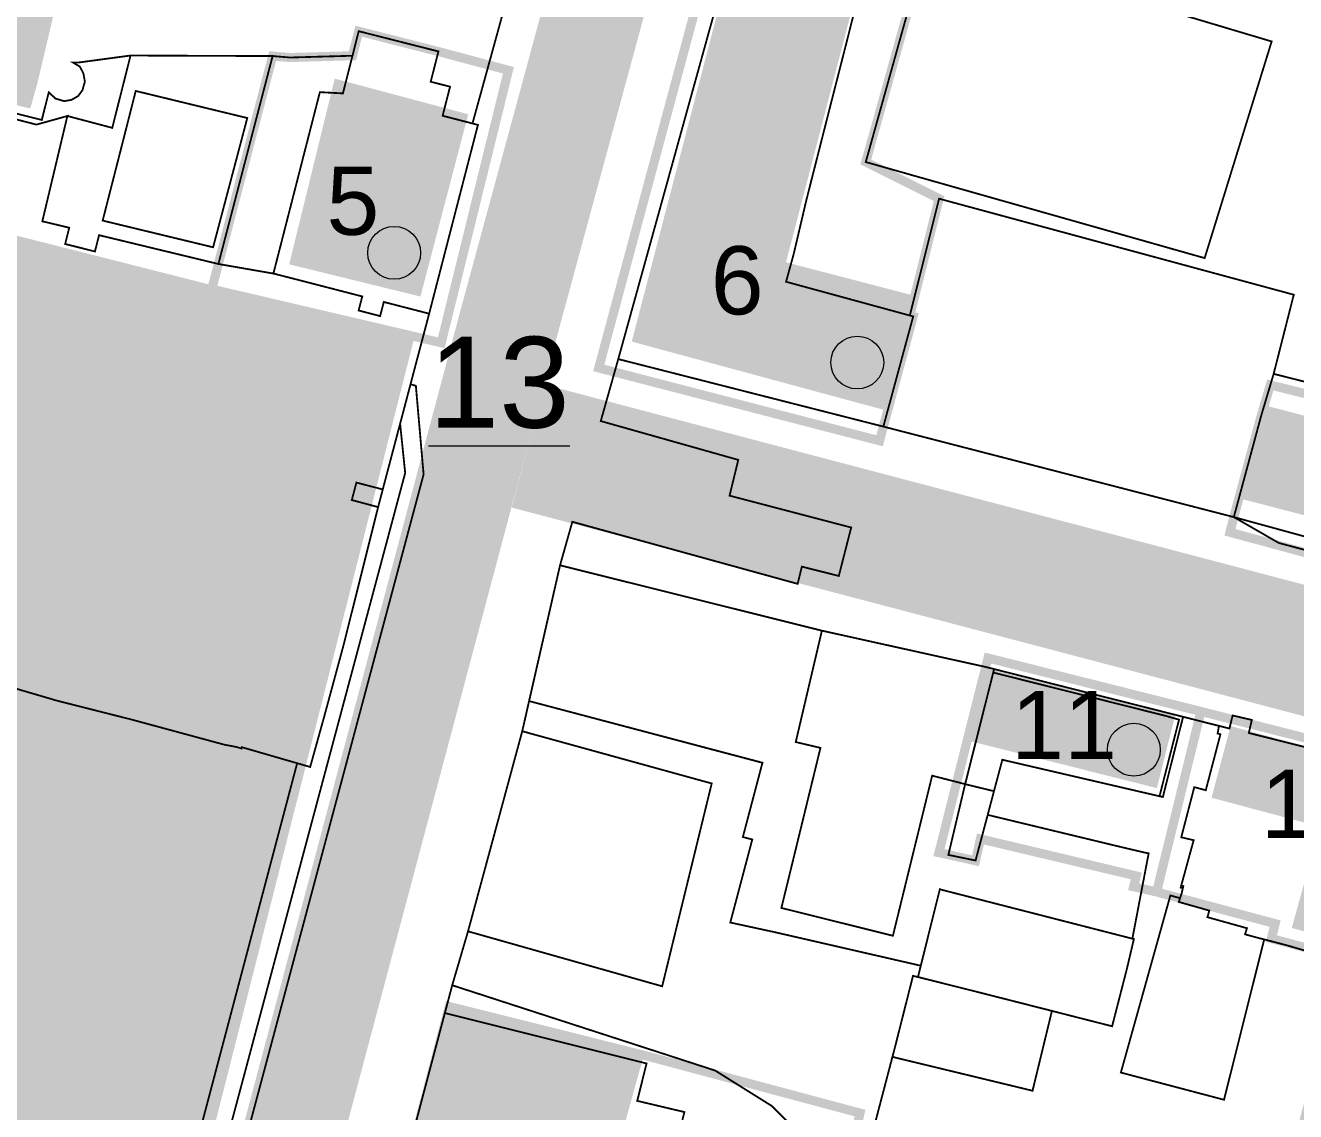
# Model space of a CAD drawing. Header units: millimetres. Extents: x 21689 to 31331, y 37531 to 43751.
# Drawn here: x 25826.6 to 25966.4, y 42574.4 to 42694 of the extents above; entities that cross this region are included whole.
import ezdxf

# ---------------------------------------------------------------- set-up
doc = ezdxf.new("R2010")
doc.units = ezdxf.units.MM
doc.linetypes.add('g5_084', pattern=[0.4, 0.2, -0.2])
doc.layers.add('0.1 ОКН', color=1, linetype='Continuous', lineweight=9, transparency=0.4)
doc.layers.add('00 Дороги', color=252, linetype='Continuous', lineweight=9, transparency=0.2)
for name, color, linetype, lineweight in [('00 границы ОКН', 1, 'Continuous', 40), ('00 номер ОКН', 7, 'Continuous', 15), ('00 Разраб границы', 5, 'g5_084', 50), ('CONTUR', 150, 'Continuous', 9)]:
    doc.layers.add(name, color=color, linetype=linetype, lineweight=lineweight)
doc.layers.add('00 Парки и скверы', color=114, linetype='Continuous', lineweight=9, true_color=0x00a945, transparency=0.5)
doc.layers.add('25. ценная историческая застройка сов пер', color=92, linetype='Continuous', lineweight=0, true_color=0x19df16)
doc.styles.get("Standard").update_dxf_attribs({"font": 'arial.ttf'})

# ---------------------------------------------------------------- blocks, each defined once
blk = doc.blocks.new('участки все')
at = {"layer": 'CONTUR', "const_width": 0.2}
for points in [[(2830.318519750003, 5069.194463699997), (2941.102852750002, 5040.67793844), (2944.507395340003, 5041.625817929999), (2941.749944180003, 5030.037939429996), (2944.70917007, 5029.332623309979), (2944.261710290001, 5027.539459239997), (2947.539180000004, 5026.71926939), (2947.996637530003, 5028.51228037), (2961.12819548, 5025.341190029998), (2967.18212854, 5024.288486579979), (2969.602700890002, 5023.671418859979), (2976.963629860002, 5021.768696249979), (2976.559988130001, 5020.224863509997), (2978.930571730002, 5019.608561239998), (2979.334366530002, 5021.162391709993), (2984.324711780002, 5019.875971440001), (2979.218515480003, 5000.53399099), (2976.320041650001, 5001.288377049998), (2975.810605530002, 4999.366160949998), (2978.708773210001, 4998.591779419999), (2974.90628526, 4983.40987217), (2972.807636270001, 4975.661939629979), (2971.23087041, 4969.996033969998), (2969.797165830001, 4970.407989359999), (2963.704112650001, 4972.171296989996), (2963.671976310001, 4972.031787859982), (2963.054718710002, 4972.211240409983), (2961.80821575, 4972.440327959979), (2951.630324920003, 4975.19618839), (2943.352358460001, 4977.292952949996), (2923.252489350002, 4983.190759389996)], [(2830.318519750003, 5069.194463699997), (2941.690682010002, 5041.188942269997), (2942.457209330001, 5044.22723159998), (2943.196783480002, 5043.545901779981), (2944.142435730002, 5043.261419989998), (2944.954549030001, 5043.398986499997), (2945.690966680002, 5043.817714419994), (2946.1608131, 5044.460525859999), (2946.435297150001, 5045.406331189996), (2946.269268240001, 5046.318881139995), (2945.870688890002, 5047.064990369996), (2945.11759613, 5047.516525219995), (2945.71746063, 5047.507340309981), (2951.459331550003, 5048.279430189992), (2951.459331550003, 5048.279430189992), (2967.09855431, 5048.219969519996), (2969.016130520002, 5048.06060718), (2975.88917096, 5048.255372179999), (2976.57051156, 5050.954962689996), (2985.34652698, 5048.730569749998), (2984.495425330002, 5045.39357321), (2986.627134640002, 5044.850928939996), (2985.808169390002, 5041.653441520001), (2989.095177220003, 5040.80310533), (2994.813132830001, 5061.565729809983)], [(3017.130927980001, 5058.143981129994), (3005.138349380002, 5014.877242659998), (3003.213900270003, 5008.056651429994), (3018.34862031, 5003.784881759995), (3017.388356870001, 4999.849551829997), (3030.77480227, 4996.344557509997), (3029.413193590001, 4991.015361219994), (3025.348811600001, 4992.037601009993), (3024.879825790002, 4990.144766029996), (3000.084190400001, 4996.974478529999), (2998.730847950003, 4992.185159789995), (2994.571281860001, 4973.928694719994), (2988.604094900002, 4951.909874539997), (2986.863232460001, 4945.976479279998), (2979.486947310001, 4918.139184059997)], [(2955.285921220002, 4895.879540750001), (2983.71383543, 5002.185175339997), (2982.863008970002, 5011.928285039997), (2982.27589773, 5012.117276139994), (2984.324711780002, 5019.875971440001), (2989.692745420001, 5040.643954330001), (2989.095177220003, 5040.80310533), (2994.813132830001, 5061.565729809998)], [(3090.886322680002, 4969.633948439994), (3074.538970270002, 4973.734281669996), (3074.870943670001, 4975.169210499997), (3072.75846483, 4975.66155941), (3072.40649595, 4974.226936739993), (3045.679615839999, 4980.976216759998), (3027.55098013, 4984.993824059995), (2998.730847950003, 4992.185159789995), (3000.084190400001, 4996.974478529999), (3024.879825790002, 4990.144766029996), (3025.348811600001, 4992.037601009993), (3029.413193590001, 4991.015361219994), (3030.77480227, 4996.344557509997), (3017.388356870001, 4999.849551829997), (3018.34862031, 5003.784881759995), (3003.213900270003, 5008.056651429994), (3005.138349380002, 5014.877242659998), (3005.138349380002, 5014.877242659998), (3034.31487844, 5007.450446439994), (3072.892684270002, 4997.489683759996), (3077.83915235, 4994.643923099997), (3085.956080480003, 4992.479623969994)], [(2931.675867919999, 4900.461076399995), (2953.78917855, 4898.05247605998), (2981.686284130003, 5002.346221339998), (2981.129245400003, 5007.76479620998), (2982.27589773, 5012.11727613998), (2982.27589773, 5012.11727613998), (2982.863008970002, 5011.928285039997), (2983.71383543, 5002.185175339997), (2955.285921220002, 4895.879540750001), (2931.675092470003, 4898.45107102998)], [(3033.42252995, 4930.883472519999), (3035.312956680002, 4938.094587729996), (3035.546377900002, 4938.971021049997), (3037.579480960002, 4947.009958509996), (3038.127519670001, 4946.881566279997), (3038.436589010002, 4948.126844379999), (3038.436589010002, 4948.126844379999), (3022.432725729999, 4951.801914379998), (3017.46915931, 4952.877921879998), (3019.889017870002, 4962.01094706), (3018.85323302, 4962.28680858), (3021.008299560003, 4970.453879919994), (2995.32209931, 4977.247226649997), (2994.571281860001, 4973.928694719994), (3015.423427180002, 4968.179372639999), (3009.971684030003, 4945.862658979997), (2988.604094900002, 4951.909874539997), (2986.863232460001, 4945.976479279998), (2986.056408870001, 4942.918806959998), (3008.251619980001, 4937.368924119997), (3007.228615340002, 4933.254553089994), (3012.41983377, 4932.025058899998), (3011.68483147, 4929.086288069993)], [(3084.86384881, 4948.575988059994), (3078.731265630002, 4950.369900389997), (3076.23117118, 4951.018185329995), (3071.81100668, 4933.375718659998), (3060.45675306, 4936.369590889997), (3065.90516445, 4955.85632947), (3066.970636239999, 4955.56001329), (3067.15932106, 4956.12712895), (3067.277409400002, 4956.655325209998), (3067.03838215, 4956.718985549997), (3067.101889410002, 4956.94801506), (3068.46829053, 4961.937134759995), (3067.103192750001, 4962.25803882), (3068.5376936, 4967.776120159993), (3069.802507820001, 4967.436751399997), (3071.416767400002, 4973.592085579999), (3071.108062150001, 4973.676812959995), (3071.25089146, 4974.514632939994), (3067.306176570001, 4975.51504002), (3065.081173549999, 4966.699035149999), (3064.712328780002, 4966.774683269999), (3047.413659240003, 4970.789581829995), (3046.490737260003, 4967.33368435), (3045.800777330001, 4964.724226909996), (3060.506617390001, 4961.179032059998), (3063.0076304, 4960.590733459998), (3063.516137350001, 4960.492946749997), (3061.722309630001, 4951.100335119998), (3061.891658870001, 4951.057741819997), (3061.11100162, 4947.749667389995), (3059.494752390001, 4941.464362349994), (3044.57278884, 4945.262867679994), (3038.127519670001, 4946.881566279997), (3037.579480960002, 4947.009958509996), (3035.546377900002, 4938.971021049997), (3033.42252995, 4930.883472519999)], [(3084.86384881, 4948.575988059994), (3078.731265630002, 4950.369900389997), (3076.23117118, 4951.018185329995), (3075.484096240002, 4951.209625569994), (3074.129761620003, 4951.580365199996), (3074.330128040001, 4952.257302899997), (3069.98856518, 4953.463787679996), (3070.189697000002, 4954.190714079995), (3066.834236300001, 4955.142098299999), (3066.970636239999, 4955.56001329), (3067.15932106, 4956.12712895), (3067.330918920001, 4956.884507799994), (3067.101889410002, 4956.94801506), (3068.46829053, 4961.937134759995), (3067.103192750001, 4962.25803882), (3068.5376936, 4967.776120159993), (3069.802507820001, 4967.436751399997), (3071.416767400002, 4973.592085579999), (3071.108062150001, 4973.676812959995), (3071.108062150001, 4973.676812959995), (3071.25089146, 4974.514632939994), (3072.40649595, 4974.226936739993), (3072.75846483, 4975.66155941), (3074.870943670001, 4975.169210499997), (3074.538970270002, 4973.734281669996), (3090.886322680002, 4969.633948439994)]]:
    blk.add_lwpolyline(points, dxfattribs=at)
for points in [[(3039.236458340001, 5061.105535959999), (3077.054069860002, 5049.826396949996), (3069.67902493, 5025.989123899999), (3032.38057651, 5036.560305719999), (3039.236458340001, 5061.105535959999)], [(3034.31487844, 5007.450446439994), (3037.60047713, 5019.57024003), (3023.608762490003, 5023.384505229994), (3024.456036840002, 5026.471557999997), (3025.846673300002, 5032.390314709999), (3028.56004724, 5043.058857889999), (3029.19818204, 5045.549107849998), (3030.325910750002, 5049.971877479999), (3031.390438350002, 5054.185613039997), (3017.130927980001, 5058.143981129994), (3005.138349380002, 5014.877242659998), (3034.31487844, 5007.450446439994)], [(2967.18212854, 5024.288486579979), (2969.602700890002, 5023.671418859979), (2976.963629860002, 5021.768696249979), (2976.559988130001, 5020.224863509997), (2978.930571730002, 5019.608561239998), (2979.334366530002, 5021.162391709993), (2984.324711780002, 5019.875971440001), (2989.692745420001, 5040.643954330001), (2985.808169390002, 5041.653441520001), (2986.627134640002, 5044.850928939996), (2984.495425330002, 5045.39357321), (2985.34652698, 5048.730569749998), (2976.57051156, 5050.954962689996), (2974.910289240001, 5044.410327749996), (2974.835712600001, 5044.111467099996), (2972.29781724, 5044.250327269998), (2967.18212854, 5024.288486579979)], [(2961.12819548, 5025.341190029998), (2947.996637530003, 5028.51228037), (2947.539180000004, 5026.71926939), (2944.261710290001, 5027.539459239997), (2944.70917007, 5029.332623309979), (2941.749944180003, 5030.037939429996), (2944.507395340003, 5041.625817929999), (2949.447446100003, 5040.320167209983), (2951.459331550003, 5048.279430189992), (2967.09855431, 5048.219969519996), (2961.12819548, 5025.341190029998)], [(2960.54634714, 5027.180114629999), (2948.39120006, 5030.116252739993), (2950.65696153, 5038.981636299999), (2951.870030170001, 5043.75310314), (2952.02964044, 5044.380664619996), (2964.30414787, 5041.402698149999), (2964.144690690002, 5040.785134419995), (2960.54634714, 5027.180114629999)], [(2951.870030170001, 5043.75310314), (2952.02964044, 5044.380664619996), (2964.30414787, 5041.402698149999), (2964.144690690002, 5040.785134419995), (2960.54634714, 5027.180114629999), (2948.39120006, 5030.116252739993), (2950.65696153, 5038.981636299999), (2951.870030170001, 5043.75310314)], [(3040.44888366, 5032.526734419996), (3079.487397100002, 5021.958910289999), (3077.27407471, 5013.252727989995), (3075.90364538, 5008.653673449997), (3072.967107770001, 4997.778546609996), (3072.892684270002, 4997.489683759996), (3034.31487844, 5007.450446439994), (3037.60047713, 5019.57024003), (3037.232091590002, 5019.67588142), (3040.44888366, 5032.526734419996)], [(3098.541633190002, 5007.857047199999), (3077.27407471, 5013.252727989995), (3075.90364538, 5008.653673449997), (3072.967107770001, 4997.778546609996), (3072.892684270002, 4997.489683759996), (3092.102393090001, 4992.23551346), (3092.156514950002, 4992.504686969994), (3096.35872144, 4991.340335889996), (3096.39192934, 4991.54982914), (3099.3593783, 5002.484482559994), (3097.23751422, 5003.016975629995), (3098.541633190002, 5007.857047199999)], [(2982.27589773, 5012.11727613998), (2982.863008970002, 5011.928285039997), (2983.71383543, 5002.185175339997), (2955.285921220002, 4895.879540750001), (2931.675092470003, 4898.45107102998), (2924.16316199, 4897.67608048), (2835.283182399999, 4920.587134689995), (2822.490420370002, 4913.882947519982), (2644.161710110002, 4715.52151893), (2550.021326910002, 4584.27161584), (2546.830171450001, 4563.950279499979), (2545.31810171, 4561.203403429994), (2544.80940102, 4563.901217509999), (2548.063556199999, 4585.071597509981), (2642.549833470003, 4716.706208809999), (2821.456988910002, 4915.618785929996), (2835.035545140003, 4922.700944959979), (2924.314209730001, 4899.703785199999), (2931.675867919999, 4900.461076399995), (2953.78917855, 4898.05247605998), (2981.686284130003, 5002.346221339998), (2981.129245400003, 5007.76479620998), (2982.27589773, 5012.11727613998)], [(2979.218515480003, 5000.53399099), (2976.320041650001, 5001.288377049998), (2975.810605530002, 4999.366160949998), (2978.708773210001, 4998.591779419999), (2979.218515480003, 5000.53399099)], [(2816.298911760001, 4953.628099409995), (2874.15884235, 4996.04256116), (2889.41537743, 4991.88892655998), (2891.36865877, 4991.449015339997), (2907.861086290003, 4987.026455579995), (2923.252489350002, 4983.190759389996), (2943.352358460001, 4977.292952949996), (2951.630324920003, 4975.19618839), (2961.80821575, 4972.440327959979), (2963.054718710002, 4972.211240409983), (2963.671976310001, 4972.031787859982), (2963.704112650001, 4972.171296989996), (2969.797165830001, 4970.407989359999), (2952.77113311, 4906.018131369979), (2941.407803820002, 4900.582070479998), (2845.030755100001, 4925.647932419997), (2845.843701980001, 4929.105515659983), (2824.172807199997, 4945.387467179979), (2816.298911760001, 4953.628099409995)], [(2998.730847950003, 4992.185159789995), (3027.55098013, 4984.993824059995), (3024.673299720002, 4972.73778299), (3027.393497820002, 4972.096127810001), (3023.09376394, 4954.481815409999), (3035.36704515, 4951.423870380001), (3039.686774230002, 4969.037876089998), (3042.475884840002, 4968.325165229995), (3043.312480250003, 4968.102354009999), (3043.08767899, 4967.135787989995), (3041.473313890001, 4960.320449479993), (3044.463910080001, 4959.704654479995), (3045.800777330001, 4964.724226909996), (3060.506617390001, 4961.179032059998), (3063.0076304, 4960.590733459998), (3063.516137350001, 4960.492946749997), (3061.722309630001, 4951.100335119998), (3060.736207410002, 4951.35543571), (3040.814207760002, 4956.460509209995), (3040.535495700002, 4956.544777339994), (3039.683323400001, 4953.137796909999), (3038.436589010002, 4948.126844379999), (3022.432725729999, 4951.801914379998), (3017.46915931, 4952.877921879998), (3019.889017870002, 4962.01094706), (3018.85323302, 4962.28680858), (3021.008452640002, 4970.463877659997), (2995.32209931, 4977.247226649997), (2998.730847950003, 4992.185159789995)], [(3027.55098013, 4984.993824059995), (3045.679615839999, 4980.976216759998), (3046.50636657, 4980.763556329999), (3043.312480250003, 4968.102354009999), (3042.475884840002, 4968.325165229995), (3039.686774230002, 4969.037876089998), (3035.36704515, 4951.423870380001), (3023.09376394, 4954.481815409999), (3026.44384479, 4968.200635769994), (3027.393497820002, 4972.096127810001), (3024.673299720002, 4972.73778299), (3027.55098013, 4984.993824059995)], [(3046.410569870001, 4980.385019969996), (3065.437517950002, 4975.603652399994), (3066.861377519999, 4975.201847909993), (3064.712328780002, 4966.774683269999), (3047.413659240003, 4970.789581829995), (3046.490737260003, 4967.33368435), (3043.322477990001, 4968.102200929999), (3046.410569870001, 4980.385019969996)], [(3038.436589010002, 4948.126844379999), (3022.432725729999, 4951.801914379998), (3017.46915931, 4952.877921879998), (3019.889017870002, 4962.01094706), (3018.85323302, 4962.28680858), (3021.008452640002, 4970.463877659997), (2995.32209931, 4977.247226649997), (2994.571281860001, 4973.928694719994), (3015.423427180002, 4968.179372639999), (3009.971684030003, 4945.862658979997), (2988.604094900002, 4951.909874539997), (2986.863232460001, 4945.976479279998), (3015.799808110001, 4936.593345579996), (3022.0500588, 4932.687613949994), (3025.891160360003, 4928.838769909998), (3033.42252995, 4930.883472519999), (3035.546377900002, 4938.971021049997), (3037.579480960002, 4947.009958509996), (3038.127519670001, 4946.881566279997), (3038.436589010002, 4948.126844379999)], [(2988.604094900002, 4951.909874539997), (2994.571281860001, 4973.928694719994), (3015.423427180002, 4968.179372639999), (3009.971684030003, 4945.862658979997), (2988.604094900002, 4951.909874539997)], [(3044.57278884, 4945.262867679994), (3059.494752390001, 4941.464362349994), (3061.11100162, 4947.749667389995), (3061.891658870001, 4951.057741819997), (3061.722309630001, 4951.100335119998), (3060.736207410002, 4951.35543571), (3040.814207760002, 4956.460509209995), (3040.535342620002, 4956.534779609995), (3039.683323400001, 4953.137796909999), (3038.127519670001, 4946.881566279997), (3044.57278884, 4945.262867679994)], [(3065.90516445, 4955.85632947), (3066.970636239999, 4955.56001329), (3066.834236300001, 4955.142098299999), (3070.189697000002, 4954.190714079995), (3069.98856518, 4953.463787679996), (3074.330128040001, 4952.257302899997), (3074.129761620003, 4951.580365199996), (3075.484096240002, 4951.209625569994), (3076.23117118, 4951.018185329995), (3071.81100668, 4933.375718659998), (3060.45675306, 4936.369590889997), (3065.90516445, 4955.85632947)], [(3052.870595700002, 4943.155800419997), (3044.57278884, 4945.262867679994), (3038.127519670001, 4946.881566279997), (3037.579480960002, 4947.009958509996), (3035.546377900002, 4938.971021049997), (3035.312956680002, 4938.094587729996), (3050.736032230001, 4934.368410559997), (3052.870595700002, 4943.155800419997)]]:
    blk.add_lwpolyline(points, close=True, dxfattribs=at)

msp = doc.modelspace()

# ---------------------------------------------------------------- hatches: boundary and pattern name
at = {"layer": '0.1 ОКН', "transparency": 33554585}
h = msp.add_hatch(color=1, dxfattribs=at)
h.dxf.hatch_style = 1
h.paths.add_polyline_path([(25924.55493312446, 42664.1866462137), (25910.34883291001, 42667.88939593538), (25924.69332857149, 42722.92399406096), (25910.92154679629, 42726.5135408307), (25893.3657529971, 42659.15836297613), (25921.27681116553, 42651.60968785461)])
h = msp.add_hatch(color=1, dxfattribs=at)
h.dxf.hatch_style = 1
h.paths.add_polyline_path([(25875.37156624594, 42684.17557708275), (25860.67724933315, 42688.09809834402), (25855.6657239497, 42667.66366386069), (25870.11454452109, 42664.1201045264)])
at = {"layer": '0.1 ОКН', "transparency": 33554687}
h = msp.add_hatch(color=2, dxfattribs=at)
h.dxf.hatch_style = 1
edge = h.paths.add_edge_path()
edge.add_arc((25867.21632030654, 42668.92684105174), 2.906288479469367, 0, 360)
h = msp.add_hatch(color=2, dxfattribs=at)
h.dxf.hatch_style = 1
edge = h.paths.add_edge_path()
edge.add_arc((25918.19435130231, 42656.85215151773), 2.906288479469367, 0, 360)
at = {"layer": '0.1 ОКН', "transparency": 33554585}
h = msp.add_hatch(color=1, dxfattribs=at)
h.dxf.hatch_style = 1
h.paths.add_polyline_path([(25987.17141562602, 42645.85487338363), (25962.75915231131, 42652.217809012), (25960.0838366322, 42641.95359849296), (25984.4960999469, 42635.5906628646)])
h = msp.add_hatch(color=1, dxfattribs=at)
h.dxf.hatch_style = 1
h.paths.add_polyline_path([(25953.16512905256, 42617.9860779657), (25932.55519159011, 42623.1646145926), (25930.5558323782, 42615.20741137258), (25951.16576984064, 42610.02887474568)])
at = {"layer": '0.1 ОКН', "transparency": 33554687}
h = msp.add_hatch(color=2, dxfattribs=at)
h.dxf.hatch_style = 1
edge = h.paths.add_edge_path()
edge.add_arc((25948.63306730817, 42614.2553083519), 2.906288479469367, 0, 360)
at = {"layer": '0.1 ОКН', "transparency": 33554585}
h = msp.add_hatch(color=1, dxfattribs=at)
h.dxf.hatch_style = 1
h.paths.add_polyline_path([(25977.41602818436, 42612.01643518919), (25959.28389304104, 42616.85168351299), (25957.1813822373, 42608.96728803199), (25969.10163246486, 42605.7885465613), (25966.00686314274, 42594.63276593151), (25972.55125597665, 42592.88727430432), (25973.77421872721, 42597.63839186143)])
h = msp.add_hatch(color=1, dxfattribs=at)
h.dxf.hatch_style = 1
h.paths.add_polyline_path([(25892.49653287792, 42572.7210690045), (25894.6943320626, 42580.63701633368), (25873.6376037571, 42585.86107581908), (25868.09169014771, 42565.94012583796), (25908.82650221965, 42555.23230431507), (25912.16171706819, 42567.27465698712)])
at = {"layer": '00 Парки и скверы'}
h = msp.add_hatch(color=256, dxfattribs=at)
h.dxf.hatch_style = 1
h.paths.add_polyline_path([(25700.85890264324, 42731.3948905193), (25666.97525131, 42786.76080684998), (25654.6589787237, 42814.35471176337), (25635.42678836351, 42815.73245427646), (25539.70105026807, 42949.84128960662), (25525.77107103942, 42939.3943160008), (25553.68059095363, 42902.10139593799), (25531.2185837978, 42884.72812078952), (25603.90452681394, 42820.69595288588), (25619.20833768252, 42795.95246391484), (25635.29480586306, 42780.35910500269), (25660.0873734329, 42747.98094835957), (25664.99840684861, 42728.99445665626), (25677.80978900162, 42680.74132948018), (25678.33708430041, 42648.86547846956), (25675.44987086207, 42616.70751298534), (25665.88703457137, 42592.68007164099), (25630.31664781048, 42548.98143371431), (25602.53577013088, 42537.36437819686), (25484.38401825047, 42400.00648199346), (25455.9000175577, 42368.11407297042), (25448.16911325546, 42354.03527937165), (25436.67354029534, 42343.42774559652), (25412.810979723, 42327.11108402431), (25424.59814329084, 42316.75216495551), (25429.11224065609, 42321.87765248308), (25459.9181658956, 42294.33379779174), (25475.1079397999, 42315.75549923466), (25497.97256662569, 42338.28721253708), (25508.51867876739, 42348.60628121553), (25526.6466964647, 42373.73547606435), (25530.45674068129, 42385.7520366629), (25547.86455887346, 42407.69298487694), (25545.14133427496, 42409.83302811696), (25558.72526687, 42425.00561416), (25597.98528501, 42462.86485702), (25611.3938212688, 42480.46587225218), (25617.70743009585, 42478.79628996245), (25626.7500326363, 42490.05146851156), (25625.36107198903, 42494.39302335074), (25666.3737519949, 42542.07381644665), (25700.50627278, 42575.20616357), (25724.02164241129, 42568.17537938435), (25828.58179867293, 42540.93249331025), (25840.78786119647, 42546.56981008451), (25869.46862533888, 42659.71740905824), (25715.89461396369, 42698.64184454123)])
at = {"layer": '25. ценная историческая застройка сов пер', "lineweight": 30, "true_color": 0x19df16, "transparency": 33554585}
h = msp.add_hatch(color=92, dxfattribs=at)
h.dxf.hatch_style = 1
h.paths.add_polyline_path([(25716.95650789839, 42711.5269565138), (25717.64203103833, 42714.61493838516), (25718.27810871871, 42715.01424870343), (25718.32001022104, 42714.81439302331), (25718.89678106531, 42722.64608376231), (25722.22233683874, 42731.34415875115), (25762.8055059712, 42722.14694035472), (25770.20015338978, 42720.36521135521), (25768.43119442181, 42713.02356295097), (25780.94551974856, 42710.00825538026), (25782.5777798545, 42716.7825672886), (25791.53343876512, 42714.85056833943), (25832.20492791481, 42705.30246463728), (25830.35415988224, 42697.7699340252), (25827.92472518617, 42687.47246267086), (25827.16933532897, 42684.80786205318), (25758.11519950657, 42701.77469480541), (25750.00000119235, 42703.14811606888)])

# ---------------------------------------------------------------- linework, layer by layer
at = {"layer": '0.1 ОКН', "color": 7, "transparency": 33554687}
for centre in [(25867.21632030654, 42668.92684105174), (25918.19435130231, 42656.85215151773), (25948.63306730817, 42614.2553083519)]:
    msp.add_circle(centre, 2.906288479469367, dxfattribs=at)
at = {"layer": '00 границы ОКН', "const_width": 1, "flags": 128}
for points in [[(25921.06050384, 42649.80917534999), (25920.64476936845, 42648.24904016882), (25889.73496807859, 42656.26194235346), (25908.93540133044, 42727.57664877649), (25908.93540133044, 42727.57664877649), (25910.71352393, 42727.07824743), (25910.71352393, 42727.07824743), (25922.56291893, 42723.76678654), (25922.78557732, 42724.59338415999), (25925.41426469, 42723.85312857999), (25925.22159952, 42723.02607171), (25920.83561345, 42706.96309444), (25920.27421215081, 42704.90163031495), (25921.94708291, 42704.44605517), (25925.98208374, 42703.46426487), (25919.12620191, 42678.91903463), (25927.19450906, 42674.88546333), (25923.97771699, 42662.03461033), (25924.34610253, 42661.92896894), (25921.06050384, 42649.80917534999)], [(25872.40448396857, 42659.03169908584), (25847.14188096341, 42664.93212584143), (25847.87382088, 42667.69991894), (25853.84417971, 42690.57869843), (25855.76175592, 42690.41933609), (25862.63479636, 42690.61410109), (25863.31886661324, 42693.3129997346), (25872.08881718721, 42691.07622204711), (25879.79529388222, 42689.01428067374), (25879.79529388222, 42689.01428067374), (25879.79529388222, 42689.01428067374), (25872.40448396857, 42659.03169908584), (25872.40448396857, 42659.03169908584)], [(25959.71273317, 42640.13727552), (25959.20773752111, 42638.17721609817), (25983.4819456726, 42631.60198197995), (25983.94258859439, 42633.46704696816), (25983.94258859439, 42633.46704696816), (25987.17141443366, 42645.85487409537), (25987.8314540135, 42648.38720522839), (25984.35249567712, 42649.25012576846), (25963.65399535001, 42654.38418008979), (25962.64927078, 42651.01240236), (25959.71273317, 42640.13727552)]]:
    msp.add_lwpolyline(points, dxfattribs=at)
for points in [[(25932.58061657, 42624.34322895), (25956.01079776, 42618.46443263999), (25951.13659029, 42598.5988996), (25948.605431, 42599.17765972), (25948.90358415, 42600.36310436), (25931.74580127, 42604.43584603), (25931.20902212, 42602.03404487), (25927.1826411, 42602.92570145), (25932.58061657, 42624.34322895)], [(25956.01079776, 42618.46443263999), (25977.65674046, 42612.96295922999), (25972.13420098, 42591.24733891), (25963.76824769, 42593.47545056999), (25964.18341754, 42595.11910730999), (25951.13659029, 42598.5988996), (25956.01079776, 42618.46443263999)], [(25873.28304872, 42586.00083141), (25894.59152248, 42580.66452722999), (25918.49379112, 42574.26850054), (25913.38952194, 42551.78646574), (25867.51413428, 42563.86897360999), (25873.28304872, 42586.00083141)]]:
    msp.add_lwpolyline(points, close=True, dxfattribs=at)
at = {"layer": '00 Дороги', "lineweight": 9}
for points, const_width in [([(25960.67229296435, 42958.97459175098), (25959.73946944158, 42955.45925607233), (25879.67294954055, 42660.5843315191), (25844.87882346792, 42529.92438310291)], 11), ([(25881.93611093909, 42647.66719073641), (26120.61177077298, 42584.82013091613)], 14)]:
    msp.add_lwpolyline(points, dxfattribs=dict(at, const_width=const_width))
at = {"layer": '00 Разраб границы', "ltscale": 3, "const_width": 1}
for points in [[(25921.06050384, 42649.80917534999), (25920.64476936845, 42648.24904016882), (25889.73496807859, 42656.26194235346), (25908.93540133044, 42727.57664877649), (25908.93540133044, 42727.57664877649), (25910.71352393, 42727.07824743), (25910.71352393, 42727.07824743), (25922.56291893, 42723.76678654), (25922.78557732, 42724.59338415999), (25925.41426469, 42723.85312857999), (25925.22159952, 42723.02607171), (25920.83561345, 42706.96309444), (25920.27421215081, 42704.90163031495), (25921.94708291, 42704.44605517), (25925.98208374, 42703.46426487), (25919.12620191, 42678.91903463), (25927.19450906, 42674.88546333), (25923.97771699, 42662.03461033), (25924.34610253, 42661.92896894), (25921.06050384, 42649.80917534999)], [(25921.06050384, 42649.80917534999), (25920.64476936845, 42648.24904016882), (25889.73496807859, 42656.26194235346), (25908.93540133044, 42727.57664877649), (25908.93540133044, 42727.57664877649), (25910.71352393, 42727.07824743), (25910.71352393, 42727.07824743), (25922.56291893, 42723.76678654), (25922.78557732, 42724.59338415999), (25925.41426469, 42723.85312857999), (25925.22159952, 42723.02607171), (25920.83561345, 42706.96309444), (25920.27421215081, 42704.90163031495), (25921.94708291, 42704.44605517), (25925.98208374, 42703.46426487), (25919.12620191, 42678.91903463), (25927.19450906, 42674.88546333), (25923.97771699, 42662.03461033), (25924.34610253, 42661.92896894), (25921.06050384, 42649.80917534999)], [(25872.40448396857, 42659.03169908584), (25847.14188096341, 42664.93212584143), (25847.87382088, 42667.69991894), (25853.84417971, 42690.57869843), (25855.76175592, 42690.41933609), (25862.63479636, 42690.61410109), (25863.31886661324, 42693.3129997346), (25872.08881718721, 42691.07622204711), (25879.79529388222, 42689.01428067374), (25879.79529388222, 42689.01428067374), (25879.79529388222, 42689.01428067374), (25872.40448396857, 42659.03169908584), (25872.40448396857, 42659.03169908584)], [(25872.40448396857, 42659.03169908584), (25847.14188096341, 42664.93212584143), (25847.87382088, 42667.69991894), (25853.84417971, 42690.57869843), (25855.76175592, 42690.41933609), (25862.63479636, 42690.61410109), (25863.31886661324, 42693.3129997346), (25872.08881718721, 42691.07622204711), (25879.79529388222, 42689.01428067374), (25879.79529388222, 42689.01428067374), (25879.79529388222, 42689.01428067374), (25872.40448396857, 42659.03169908584), (25872.40448396857, 42659.03169908584)], [(25977.65674046, 42612.96295922999), (25956.01079776, 42618.46443263999), (25932.58061657, 42624.34322895), (25927.1826411, 42602.92570145)], [(25977.65674046, 42612.96295922999), (25956.01079776, 42618.46443263999), (25932.58061657, 42624.34322895), (25927.1826411, 42602.92570145)], [(25927.1826411, 42602.92570145), (25931.20902212, 42602.03404487), (25931.74580127, 42604.43584603), (25948.90358415, 42600.36310436), (25948.605431, 42599.17765972), (25951.13659029, 42598.5988996), (25964.18341754, 42595.11910730999), (25963.76824769, 42593.47545056999), (25972.13420098, 42591.24733891), (25964.08350249, 42561.16022353999), (25971.50239029, 42559.12674973)], [(25927.1826411, 42602.92570145), (25931.20902212, 42602.03404487), (25931.74580127, 42604.43584603), (25948.90358415, 42600.36310436), (25948.605431, 42599.17765972), (25951.13659029, 42598.5988996), (25964.18341754, 42595.11910730999), (25963.76824769, 42593.47545056999), (25972.13420098, 42591.24733891), (25964.08350249, 42561.16022353999), (25971.50239029, 42559.12674973)]]:
    msp.add_lwpolyline(points, dxfattribs=at)

# ---------------------------------------------------------------- block references
at = {"layer": 'CONTUR'}
msp.add_blockref('участки все', (22886.7456254, 37642.35872891001), dxfattribs=at)

# ---------------------------------------------------------------- texts
at = {"layer": '00 номер ОКН', "color": 4, "char_height": 7.5, "attachment_point": 1}
for s, width, insert in [('{\\C7;5}', 2.583315286545257, (25859.76243736155, 42678.41073136554)), ('{\\C7;6}', 7.5, (25902.06465115286, 42669.65673444487)), ('{\\C7;11}', 2.583315286545257, (25935.11613426218, 42620.72261132352)), ('{\\C7;12}', 2.583315286545257, (25962.59201693588, 42612.05134079629))]:
    msp.add_mtext_dynamic_manual_height_columns(s, width=width, gutter_width=12.5, heights=[0], dxfattribs=dict(at, insert=insert))
at = {"layer": '00 номер ОКН', "color": 7, "insert": (25871.01122944065, 42659.68474724598), "char_height": 10, "attachment_point": 1}
msp.add_mtext_dynamic_manual_height_columns('{\\L\\C1;13}', width=10, gutter_width=12.5, heights=[0], dxfattribs=at)

doc.saveas('drawing.dxf')
